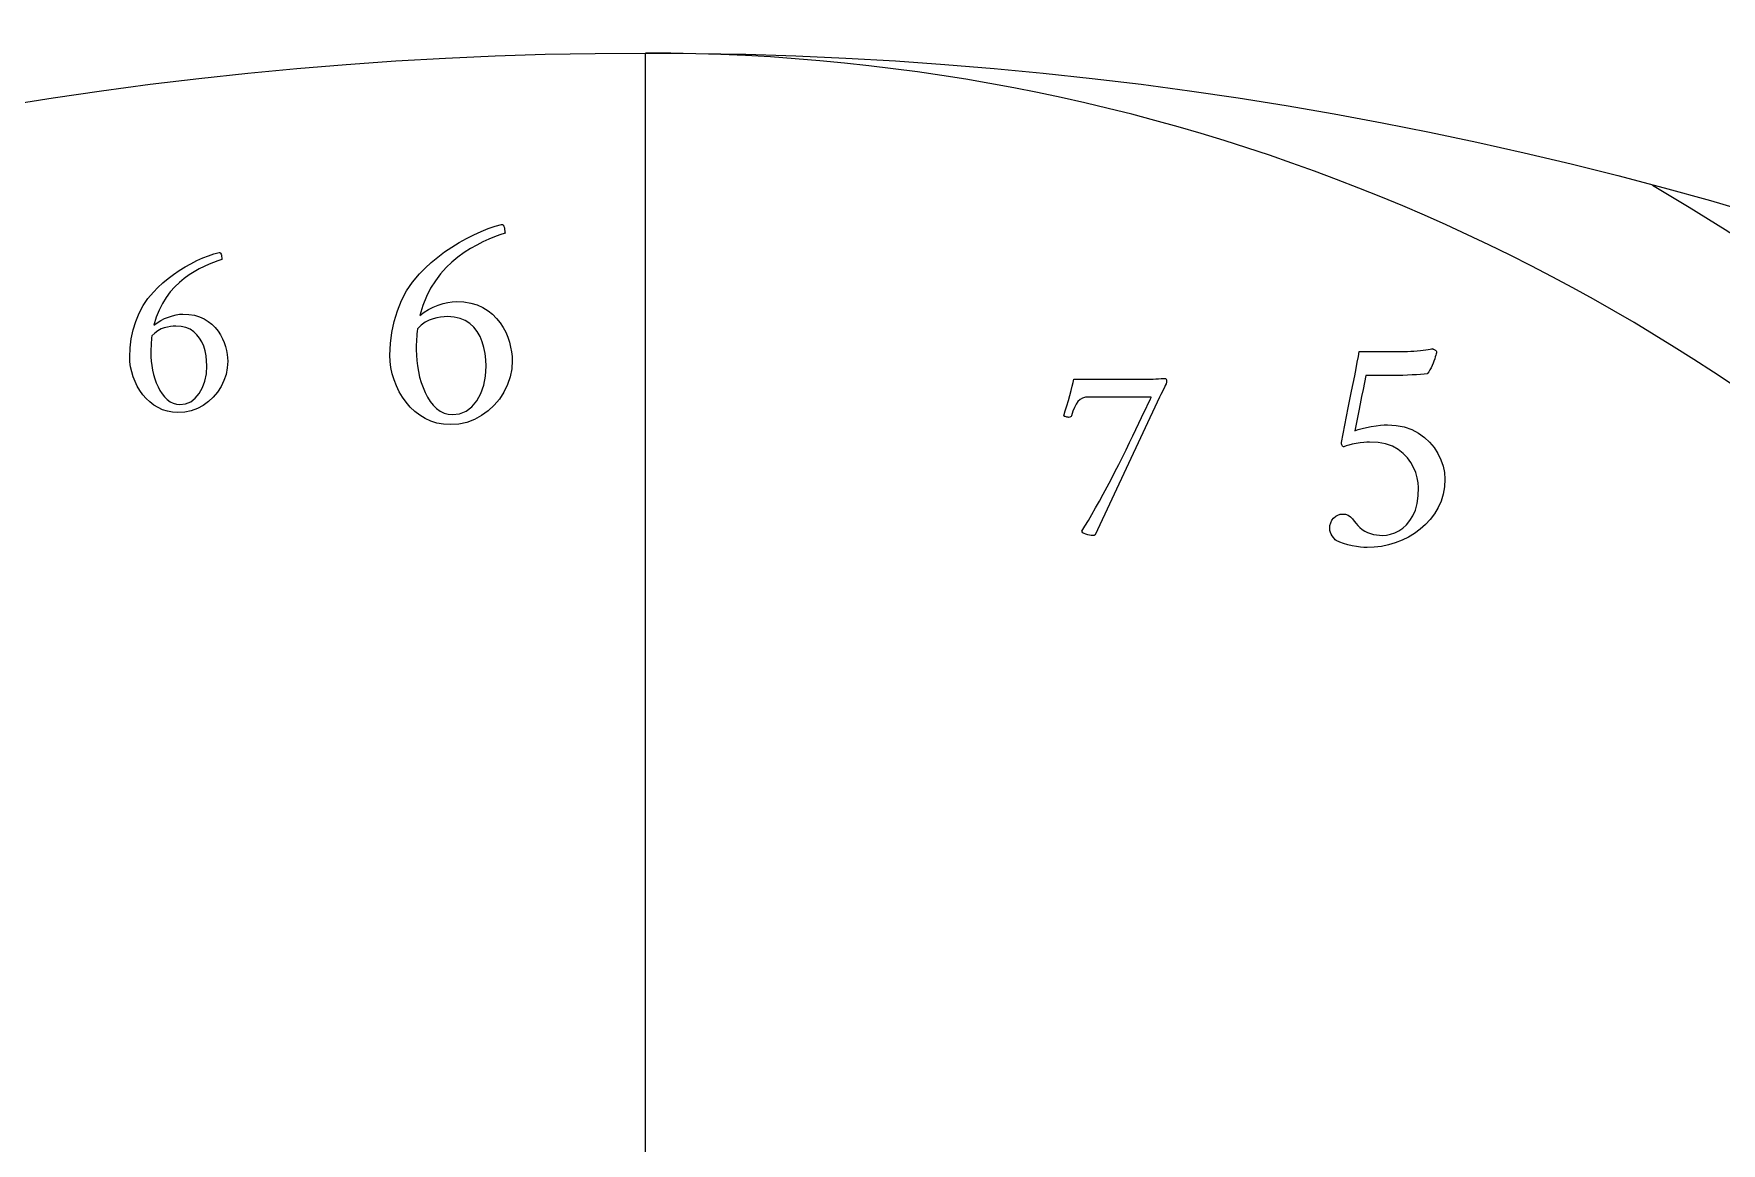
# Model space of a CAD drawing. Header units: millimetres. Extents: x -50 to 50, y -50 to 64.
# Drawn here: x -5.31 to 9.33, y 24.29 to 33.92 of the extents above; entities that cross this region are included whole.
import ezdxf

# ---------------------------------------------------------------- set-up
doc = ezdxf.new("R2010")
doc.units = ezdxf.units.MM
doc.layers.add('ENGRAVE', color=7, linetype='Continuous')
doc.layers.add('TEXT', color=5, linetype='Continuous')

msp = doc.modelspace()

# ---------------------------------------------------------------- linework, layer by layer
at = {"layer": 'ENGRAVE'}
for points in [[(0, -33.75), (0, 33.75)], [(0, 0), (0, 33.75)]]:
    msp.add_lwpolyline(points, dxfattribs=at)
for radius in [49, 49, 47.6875, 45.25, 45.25, 43.325, 39.75, 39.75, 37.65, 33.75, 33.75]:
    msp.add_circle((0, 0), radius, dxfattribs=at)
for centre, radius, end in [((0, 16.875), 16.875, 90), ((0, 17.4703), 17.4703, 60.00001), ((0, 19.4856), 19.4856, 30.00001)]:
    msp.add_arc(centre, radius, 270, end, dxfattribs=at)
at = {"layer": 'TEXT'}
for points in [[(-1.644, 31.5944), (-1.5774, 31.5911), (-1.5164, 31.5814), (-1.461, 31.5653), (-1.4112, 31.5426), (-1.3667, 31.515), (-1.3269, 31.4838), (-1.2918, 31.449), (-1.2615, 31.4106), (-1.2356, 31.37), (-1.2136, 31.3283), (-1.1955, 31.2856), (-1.1812, 31.2419), (-1.1705, 31.1988), (-1.1629, 31.1579), (-1.1583, 31.1192), (-1.1568, 31.0827), (-1.1613, 31.0104), (-1.1748, 30.9408), (-1.1973, 30.8737), (-1.2289, 30.8091), (-1.268, 30.7489), (-1.3133, 30.6948), (-1.3646, 30.6468), (-1.4221, 30.605), (-1.4846, 30.5711), (-1.5511, 30.5468), (-1.6214, 30.5323), (-1.6957, 30.5274), (-1.7541, 30.5307), (-1.8096, 30.5407), (-1.8623, 30.5573), (-1.912, 30.5805), (-1.9586, 30.6092), (-2.0015, 30.6421), (-2.0409, 30.6792), (-2.0767, 30.7207), (-2.1088, 30.7655), (-2.1369, 30.8129), (-2.1612, 30.8628), (-2.1815, 30.9153), (-2.1976, 30.9689), (-2.2091, 31.0224), (-2.2159, 31.0758), (-2.2182, 31.1289), (-2.2142, 31.2296), (-2.2019, 31.3276), (-2.1815, 31.4229), (-2.1529, 31.5154), (-2.1165, 31.6037), (-2.0726, 31.6862), (-2.0213, 31.7629), (-1.9624, 31.8339), (-1.913, 31.8846), (-1.86, 31.9332), (-1.8034, 31.9798), (-1.7433, 32.0244), (-1.681, 32.0664), (-1.6181, 32.1054), (-1.5545, 32.1413), (-1.4902, 32.1741), (-1.4266, 32.2032), (-1.3653, 32.2278), (-1.3062, 32.2481), (-1.2493, 32.2639), (-1.2406, 32.262), (-1.2336, 32.2561), (-1.2284, 32.2463), (-1.2248, 32.2326), (-1.2224, 32.2181), (-1.2207, 32.2057), (-1.2197, 32.1956), (-1.2194, 32.1877), (-1.263, 32.1727), (-1.3095, 32.155), (-1.3589, 32.1346), (-1.4112, 32.1115), (-1.4651, 32.085), (-1.5191, 32.0543), (-1.5733, 32.0196), (-1.6276, 31.9808), (-1.6807, 31.9374), (-1.731, 31.8886), (-1.7787, 31.8346), (-1.8236, 31.7754), (-1.8646, 31.7101), (-1.9005, 31.6382), (-1.9313, 31.5597), (-1.957, 31.4746), (-1.9206, 31.5016), (-1.8821, 31.5253), (-1.8416, 31.5458), (-1.7991, 31.5631), (-1.7567, 31.5767), (-1.7168, 31.5865), (-1.6792, 31.5924), (-1.644, 31.5944)], [(-4.0152, 31.4855), (-3.9619, 31.4829), (-3.9131, 31.4751), (-3.8688, 31.4622), (-3.829, 31.4441), (-3.7933, 31.422), (-3.7615, 31.397), (-3.7335, 31.3692), (-3.7092, 31.3385), (-3.6885, 31.306), (-3.6709, 31.2726), (-3.6564, 31.2385), (-3.645, 31.2035), (-3.6364, 31.169), (-3.6303, 31.1363), (-3.6266, 31.1053), (-3.6254, 31.0761), (-3.629, 31.0184), (-3.6398, 30.9626), (-3.6579, 30.9089), (-3.6831, 30.8573), (-3.7144, 30.8091), (-3.7506, 30.7658), (-3.7917, 30.7275), (-3.8377, 30.694), (-3.8877, 30.6668), (-3.9409, 30.6474), (-3.9971, 30.6358), (-4.0565, 30.6319), (-4.1033, 30.6346), (-4.1477, 30.6426), (-4.1898, 30.6558), (-4.2296, 30.6744), (-4.2669, 30.6973), (-4.3012, 30.7237), (-4.3327, 30.7534), (-4.3614, 30.7865), (-4.387, 30.8224), (-4.4095, 30.8603), (-4.4289, 30.9002), (-4.4452, 30.9422), (-4.4581, 30.9852), (-4.4672, 31.028), (-4.4728, 31.0706), (-4.4746, 31.1131), (-4.4713, 31.1937), (-4.4615, 31.2721), (-4.4452, 31.3483), (-4.4223, 31.4223), (-4.3932, 31.493), (-4.3581, 31.559), (-4.317, 31.6203), (-4.2699, 31.6771), (-4.2304, 31.7177), (-4.188, 31.7566), (-4.1427, 31.7939), (-4.0946, 31.8295), (-4.0448, 31.8631), (-3.9945, 31.8943), (-3.9436, 31.923), (-3.8921, 31.9493), (-3.8413, 31.9725), (-3.7922, 31.9923), (-3.745, 32.0085), (-3.6994, 32.0211), (-3.6925, 32.0196), (-3.6869, 32.0149), (-3.6827, 32.007), (-3.6798, 31.9961), (-3.6779, 31.9845), (-3.6766, 31.9746), (-3.6758, 31.9665), (-3.6755, 31.9602), (-3.7104, 31.9482), (-3.7476, 31.934), (-3.7871, 31.9177), (-3.829, 31.8992), (-3.8721, 31.878), (-3.9153, 31.8535), (-3.9586, 31.8257), (-4.0021, 31.7947), (-4.0446, 31.7599), (-4.0848, 31.7209), (-4.1229, 31.6777), (-4.1589, 31.6303), (-4.1917, 31.5781), (-4.2204, 31.5206), (-4.245, 31.4578), (-4.2656, 31.3897), (-4.2364, 31.4112), (-4.2057, 31.4302), (-4.1733, 31.4466), (-4.1393, 31.4604), (-4.1054, 31.4714), (-4.0734, 31.4792), (-4.0433, 31.4839), (-4.0152, 31.4855)], [(-4.283, 31.296), (-4.285, 31.2785), (-4.2868, 31.2607), (-4.2883, 31.2426), (-4.2895, 31.2242), (-4.2905, 31.2057), (-4.2911, 31.1872), (-4.2916, 31.1687), (-4.2917, 31.1502), (-4.2907, 31.1138), (-4.2879, 31.0767), (-4.2831, 31.0387), (-4.2765, 30.9999), (-4.2678, 30.9614), (-4.2571, 30.9243), (-4.2444, 30.8885), (-4.2296, 30.854), (-4.2128, 30.8218), (-4.194, 30.7928), (-4.1731, 30.7669), (-4.1502, 30.7441), (-4.1253, 30.7255), (-4.0984, 30.7122), (-4.0697, 30.7043), (-4.0391, 30.7016), (-3.9903, 30.7076), (-3.946, 30.7256), (-3.9064, 30.7555), (-3.8715, 30.7974), (-3.8429, 30.8483), (-3.8225, 30.9052), (-3.8102, 30.9681), (-3.8061, 31.0369), (-3.8078, 31.0818), (-3.8129, 31.1251), (-3.8214, 31.1668), (-3.8333, 31.2068), (-3.8489, 31.2441), (-3.8685, 31.2775), (-3.8919, 31.3072), (-3.9194, 31.3331), (-3.9511, 31.354), (-3.9874, 31.369), (-4.0284, 31.378), (-4.074, 31.381), (-4.0974, 31.3801), (-4.1221, 31.3774), (-4.1481, 31.373), (-4.1752, 31.3668), (-4.2028, 31.3571), (-4.2299, 31.342), (-4.2567, 31.3217), (-4.283, 31.296)], [(-1.9787, 31.3576), (-1.9813, 31.3356), (-1.9835, 31.3133), (-1.9854, 31.2907), (-1.9869, 31.2677), (-1.9881, 31.2446), (-1.9889, 31.2215), (-1.9894, 31.1983), (-1.9896, 31.1752), (-1.9884, 31.1298), (-1.9849, 31.0833), (-1.9789, 31.0359), (-1.9706, 30.9874), (-1.9598, 30.9393), (-1.9464, 30.8928), (-1.9305, 30.8481), (-1.912, 30.805), (-1.891, 30.7648), (-1.8675, 30.7285), (-1.8414, 30.6961), (-1.8127, 30.6676), (-1.7816, 30.6444), (-1.7481, 30.6278), (-1.7122, 30.6178), (-1.6739, 30.6145), (-1.6128, 30.622), (-1.5575, 30.6445), (-1.508, 30.6819), (-1.4643, 30.7343), (-1.4286, 30.7979), (-1.4031, 30.869), (-1.3878, 30.9476), (-1.3827, 31.0337), (-1.3848, 31.0898), (-1.3912, 31.1439), (-1.4018, 31.196), (-1.4167, 31.246), (-1.4362, 31.2926), (-1.4606, 31.3344), (-1.4899, 31.3715), (-1.5242, 31.4038), (-1.5638, 31.43), (-1.6092, 31.4487), (-1.6605, 31.46), (-1.7174, 31.4637), (-1.7468, 31.4626), (-1.7777, 31.4593), (-1.8101, 31.4538), (-1.844, 31.446), (-1.8784, 31.4339), (-1.9124, 31.4151), (-1.9458, 31.3896), (-1.9787, 31.3576)], [(6.4362, 30.5249), (6.5121, 30.5204), (6.5821, 30.5072), (6.6462, 30.485), (6.7043, 30.4541), (6.7562, 30.4164), (6.8019, 30.3741), (6.8413, 30.3273), (6.8744, 30.2758), (6.9006, 30.2216), (6.9193, 30.1666), (6.9305, 30.1107), (6.9343, 30.054), (6.9306, 29.9876), (6.9196, 29.9244), (6.9014, 29.8644), (6.8757, 29.8077), (6.8441, 29.7546), (6.8077, 29.7056), (6.7665, 29.6607), (6.7206, 29.6199), (6.6709, 29.5834), (6.6182, 29.5515), (6.5627, 29.5242), (6.5042, 29.5015), (6.444, 29.4836), (6.3831, 29.4708), (6.3215, 29.4632), (6.2593, 29.4606), (6.2318, 29.4616), (6.2011, 29.4644), (6.1672, 29.4691), (6.13, 29.4756), (6.0921, 29.4842), (6.0562, 29.495), (6.022, 29.508), (5.9898, 29.5232), (5.9837, 29.5287), (5.9762, 29.5368), (5.9674, 29.5477), (5.9572, 29.5613), (5.9476, 29.5765), (5.9408, 29.592), (5.9367, 29.6078), (5.9354, 29.6239), (5.9375, 29.6512), (5.9439, 29.6757), (5.9545, 29.6974), (5.9694, 29.7165), (5.987, 29.732), (6.0058, 29.743), (6.0258, 29.7497), (6.047, 29.7519), (6.0727, 29.7492), (6.0956, 29.7413), (6.1156, 29.7281), (6.1327, 29.7097), (6.1484, 29.6892), (6.1643, 29.6699), (6.1804, 29.6518), (6.1967, 29.6348), (6.2167, 29.6172), (6.2385, 29.6025), (6.2622, 29.5907), (6.2878, 29.5818), (6.3143, 29.5752), (6.3406, 29.5705), (6.3667, 29.5677), (6.3926, 29.5668), (6.4281, 29.5693), (6.4637, 29.5767), (6.4995, 29.589), (6.5355, 29.6063), (6.5701, 29.6292), (6.6019, 29.6586), (6.6307, 29.6945), (6.6566, 29.7369), (6.6781, 29.7863), (6.6934, 29.8434), (6.7026, 29.9081), (6.7056, 29.9805), (6.703, 30.0231), (6.6951, 30.0666), (6.6819, 30.1109), (6.6635, 30.1561), (6.6392, 30.1999), (6.6087, 30.2404), (6.5718, 30.2775), (6.5287, 30.3112), (6.4785, 30.3392), (6.4205, 30.3592), (6.3547, 30.3712), (6.281, 30.3752), (6.2574, 30.3744), (6.23, 30.3721), (6.1989, 30.3683), (6.164, 30.3629), (6.1298, 30.3565), (6.1007, 30.3496), (6.0767, 30.3422), (6.0579, 30.3343), (6.0539, 30.3351), (6.05, 30.3374), (6.0464, 30.3412), (6.0429, 30.3466), (6.0399, 30.3528), (6.0378, 30.3592), (6.0365, 30.3657), (6.0361, 30.3724), (6.0511, 30.4473), (6.066, 30.5221), (6.081, 30.597), (6.096, 30.6718), (6.1107, 30.7454), (6.1249, 30.8164), (6.1386, 30.8849), (6.1518, 30.9508), (6.1639, 31.0125), (6.1746, 31.0682), (6.1837, 31.1179), (6.1912, 31.1617), (6.5832, 31.1617), (6.6105, 31.1621), (6.6383, 31.1631), (6.6663, 31.1648), (6.6948, 31.1672), (6.7221, 31.17), (6.7471, 31.173), (6.7698, 31.1761), (6.79, 31.1794), (6.8067, 31.1824), (6.8186, 31.1845), (6.8257, 31.1858), (6.8281, 31.1862), (6.8347, 31.1823), (6.8407, 31.1788), (6.8462, 31.1755), (6.8513, 31.1726), (6.8554, 31.1696), (6.8584, 31.1658), (6.8602, 31.1614), (6.8608, 31.1563), (6.8602, 31.1506), (6.8584, 31.1417), (6.8554, 31.1295), (6.8513, 31.1141), (6.846, 31.0967), (6.8397, 31.0784), (6.8324, 31.0593), (6.824, 31.0393), (6.8148, 31.0195), (6.8046, 31.0012), (6.7937, 30.9842), (6.7818, 30.9685), (6.7533, 30.9658), (6.722, 30.9631), (6.6879, 30.9603), (6.6512, 30.9576), (6.6114, 30.9552), (6.5682, 30.9535), (6.5216, 30.9525), (6.4716, 30.9522), (6.2484, 30.9522), (6.2362, 30.892), (6.2242, 30.8314), (6.2124, 30.7702), (6.2007, 30.7086), (6.1891, 30.6474), (6.1773, 30.5878), (6.1653, 30.5297), (6.1531, 30.4731), (6.1825, 30.4836), (6.2161, 30.4932), (6.2539, 30.502), (6.296, 30.5099), (6.3379, 30.5164), (6.3753, 30.5211), (6.408, 30.5239), (6.4362, 30.5249)], [(4.3611, 30.9211), (4.3822, 30.9213), (4.4041, 30.922), (4.4268, 30.923), (4.4504, 30.9244), (4.4719, 30.9258), (4.4885, 30.9269), (4.5002, 30.9275), (4.507, 30.9277), (4.5127, 30.9264), (4.5168, 30.9228), (4.5192, 30.9167), (4.5201, 30.9081), (4.5188, 30.8962), (4.5152, 30.8822), (4.509, 30.8662), (4.5005, 30.8482), (4.4905, 30.8288), (4.4803, 30.8087), (4.4698, 30.788), (4.4591, 30.7665), (3.8995, 29.5711), (3.8957, 29.5683), (3.8908, 29.5662), (3.8848, 29.565), (3.8777, 29.5646), (3.8651, 29.5654), (3.851, 29.5676), (3.8357, 29.5713), (3.8189, 29.5766), (3.8037, 29.5828), (3.7928, 29.5894), (3.7863, 29.5964), (3.7841, 29.6038), (3.812, 29.6474), (3.8412, 29.6953), (3.8719, 29.7475), (3.9038, 29.8041), (3.9367, 29.8637), (3.97, 29.925), (4.0037, 29.9878), (4.0378, 30.0524), (4.0716, 30.1174), (4.1047, 30.1819), (4.137, 30.2459), (4.1684, 30.3093), (4.1986, 30.371), (4.2272, 30.4299), (4.2541, 30.4859), (4.2794, 30.539), (4.3027, 30.5881), (4.3235, 30.6321), (4.3419, 30.6709), (4.3578, 30.7045), (4.3707, 30.7316), (4.3799, 30.751), (4.3854, 30.7627), (4.3872, 30.7665), (3.8472, 30.7665), (3.8176, 30.7641), (3.7917, 30.7567), (3.7697, 30.7445), (3.7514, 30.7274), (3.7356, 30.7049), (3.7209, 30.6767), (3.7073, 30.6428), (3.6948, 30.6032), (3.6924, 30.5975), (3.6872, 30.5934), (3.6793, 30.591), (3.6687, 30.5902), (3.6649, 30.5904), (3.6602, 30.5913), (3.6546, 30.5926), (3.648, 30.5945), (3.6414, 30.5967), (3.6357, 30.5989), (3.6311, 30.6011), (3.6273, 30.6032), (3.6413, 30.647), (3.6548, 30.6912), (3.6679, 30.7357), (3.6807, 30.7807), (3.6923, 30.8234), (3.7022, 30.861), (3.7103, 30.8936), (3.7166, 30.9211)]]:
    msp.add_lwpolyline(points, close=True, dxfattribs=at)

doc.saveas('drawing.dxf')
